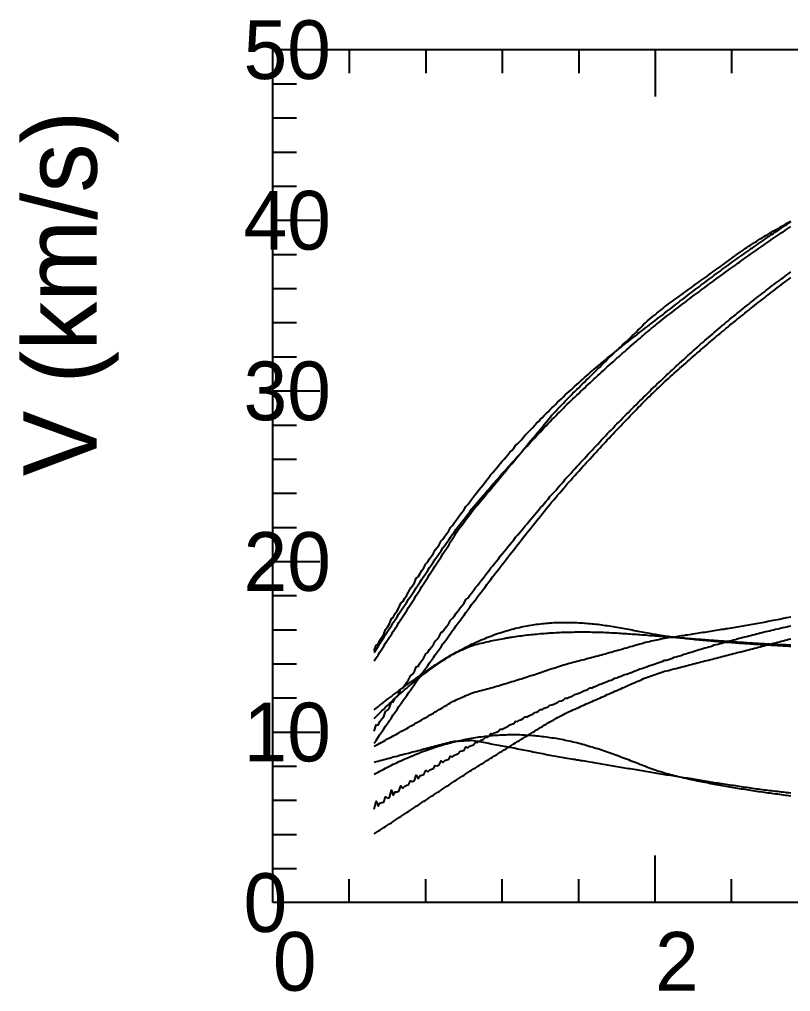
# Model space of a CAD drawing. Extents: x -35 to 179, y -35 to 142.
# Drawn here: x -34.5 to 70.5, y -12.1 to 120.3 of the extents above; entities that cross this region are included whole.
import ezdxf

# ---------------------------------------------------------------- set-up
doc = ezdxf.new("R2010")
doc.units = 0

msp = doc.modelspace()

# ---------------------------------------------------------------- linework, layer by layer
at = {"color": 0}
for p, q in [((10.41, 116.19), (10.41, 112.99)), ((20.83, 116.19), (20.83, 112.99)), ((31.24, 116.19), (31.24, 112.99)), ((41.66, 116.19), (41.66, 112.99)), ((52.07, 116.19), (52.07, 109.79)), ((62.49, 116.19), (62.49, 112.99)), ((0, 111.54), (3.2, 111.54)), ((0, 106.89), (3.2, 106.89)), ((0, 102.24), (3.2, 102.24)), ((0, 97.6), (3.2, 97.6)), ((0, 92.95), (6.4, 92.95)), ((0, 88.3), (3.2, 88.3)), ((0, 83.65), (3.2, 83.65)), ((0, 79.01), (3.2, 79.01)), ((0, 74.36), (3.2, 74.36)), ((0, 69.71), (6.4, 69.71)), ((0, 65.06), (3.2, 65.06)), ((0, 60.42), (3.2, 60.42)), ((0, 55.77), (3.2, 55.77)), ((0, 51.12), (3.2, 51.12)), ((0, 46.47), (6.4, 46.47)), ((0, 41.83), (3.2, 41.83)), ((0, 37.18), (3.2, 37.18)), ((0, 32.53), (3.2, 32.53)), ((0, 27.88), (3.2, 27.88)), ((0, 23.24), (6.4, 23.24)), ((0, 18.59), (3.2, 18.59)), ((0, 13.94), (3.2, 13.94)), ((0, 9.29), (3.2, 9.29)), ((52.07, 0), (52.07, 6.4)), ((0, 4.65), (3.2, 4.65)), ((10.41, 0), (10.41, 3.2)), ((20.83, 0), (20.83, 3.2)), ((31.24, 0), (31.24, 3.2)), ((41.66, 0), (41.66, 3.2)), ((62.49, 0), (62.49, 3.2))]:
    msp.add_line(p, q, dxfattribs=at)
msp.add_lwpolyline([(0, 0), (0, 116.19), (179.2, 116.19), (179.2, 0)], close=True, dxfattribs=at)
at = {"color": 6}
for points in [[(13.8, 32.93), (14.06, 33.33), (14.32, 33.73), (14.58, 34.13), (14.84, 34.52), (15.1, 34.92), (15.36, 35.33), (15.62, 35.73), (15.88, 36.14), (16.14, 36.54), (16.4, 36.95), (16.66, 37.35), (16.92, 37.75), (17.18, 38.16), (17.44, 38.57), (17.7, 38.98), (17.96, 39.39), (18.23, 39.79), (18.49, 40.2), (18.75, 40.61), (19.01, 41.02), (19.27, 41.42), (19.53, 41.83), (19.79, 42.24), (20.05, 42.65), (20.31, 43.05), (20.57, 43.46), (20.83, 43.87), (21.09, 44.28), (21.35, 44.68), (21.61, 45.09), (21.87, 45.5), (22.13, 45.9), (22.39, 46.3), (22.65, 46.7), (22.91, 47.1), (23.17, 47.5), (23.43, 47.9), (23.69, 48.3), (23.95, 48.71), (24.21, 49.13), (24.47, 49.54), (24.73, 49.95), (24.99, 50.37), (25.26, 50.78), (25.52, 51.13), (25.78, 51.47), (26.04, 51.82), (26.3, 52.17), (26.56, 52.52), (26.82, 52.87), (27.08, 53.21), (27.34, 53.54), (27.6, 53.85), (27.86, 54.16), (28.12, 54.47), (28.38, 54.78), (28.64, 55.09), (28.9, 55.4), (29.16, 55.71), (29.42, 56.02), (29.68, 56.34), (29.94, 56.65), (30.2, 56.97), (30.46, 57.28), (30.72, 57.6), (30.98, 57.91), (31.24, 58.22), (31.5, 58.54), (31.76, 58.85), (32.02, 59.17), (32.28, 59.48), (32.55, 59.79), (32.81, 60.11), (33.07, 60.42), (33.33, 60.74), (33.59, 61.05), (33.85, 61.36), (34.11, 61.68), (34.37, 61.99), (34.63, 62.31), (34.89, 62.62), (35.15, 62.94), (35.41, 63.25), (35.67, 63.56), (35.93, 63.88), (36.19, 64.19), (36.45, 64.5), (36.71, 64.82), (36.97, 65.13), (37.23, 65.44), (37.49, 65.76), (37.75, 66.07), (38.01, 66.38), (38.27, 66.69), (38.53, 66.95), (38.79, 67.23), (39.05, 67.5), (39.31, 67.77), (39.57, 68.04), (39.84, 68.31), (40.1, 68.59), (40.36, 68.86), (40.62, 69.13), (40.88, 69.38), (41.14, 69.63), (41.4, 69.89), (41.66, 70.14), (41.92, 70.39), (42.18, 70.65), (42.44, 70.9), (42.7, 71.15), (42.96, 71.41), (43.22, 71.66), (43.48, 71.92), (43.74, 72.18), (44, 72.44), (44.26, 72.7), (44.52, 72.95), (44.78, 73.21), (45.04, 73.47), (45.3, 73.73), (45.56, 73.99), (45.82, 74.25), (46.08, 74.49), (46.34, 74.74), (46.6, 74.98), (46.87, 75.22), (47.13, 75.47), (47.39, 75.71), (47.65, 75.96), (47.91, 76.2), (48.17, 76.44), (48.43, 76.69), (48.69, 76.94), (48.95, 77.19), (49.21, 77.45), (49.47, 77.7), (49.73, 77.96), (49.99, 78.22), (50.25, 78.47), (50.51, 78.73), (50.77, 78.98), (51.03, 79.24), (51.29, 79.47), (51.55, 79.67), (51.81, 79.88), (52.07, 80.09), (52.33, 80.3), (52.59, 80.51), (52.85, 80.72), (53.11, 80.93), (53.37, 81.14), (53.63, 81.35), (53.89, 81.56), (54.16, 81.73), (54.42, 81.92), (54.68, 82.11), (54.94, 82.3), (55.2, 82.48), (55.46, 82.67), (55.72, 82.86), (55.98, 83.05), (56.24, 83.23), (56.5, 83.42), (56.76, 83.61), (57.02, 83.8), (57.28, 83.99), (57.54, 84.18), (57.8, 84.36), (58.06, 84.55), (58.32, 84.74), (58.58, 84.93), (58.84, 85.12), (59.1, 85.31), (59.36, 85.49), (59.62, 85.68), (59.88, 85.87), (60.14, 86.06), (60.4, 86.24), (60.66, 86.43), (60.92, 86.62), (61.18, 86.81), (61.45, 86.99), (61.71, 87.18), (61.97, 87.37), (62.23, 87.56), (62.49, 87.75), (62.75, 87.95), (63.01, 88.14), (63.27, 88.33), (63.53, 88.52), (63.79, 88.71), (64.05, 88.9), (64.31, 89.09), (64.57, 89.26), (64.83, 89.42), (65.09, 89.58), (65.35, 89.75), (65.61, 89.91), (65.87, 90.07), (66.13, 90.24), (66.39, 90.4), (66.65, 90.57), (66.91, 90.73), (67.17, 90.88), (67.43, 91.03), (67.69, 91.18), (67.95, 91.34), (68.21, 91.49), (68.48, 91.64), (68.74, 91.79), (69, 91.94), (69.26, 92.09), (69.52, 92.24), (69.78, 92.39), (70.04, 92.55), (70.3, 92.7), (70.56, 92.85)], [(13.8, 9.38), (14.06, 9.55), (14.32, 9.72), (14.58, 9.89), (14.84, 10.05), (15.1, 10.22), (15.36, 10.39), (15.62, 10.56), (15.88, 10.73), (16.14, 10.89), (16.4, 11.06), (16.66, 11.23), (16.92, 11.41), (17.18, 11.58), (17.44, 11.75), (17.7, 11.92), (17.96, 12.09), (18.23, 12.26), (18.49, 12.43), (18.75, 12.6), (19.01, 12.78), (19.27, 12.95), (19.53, 13.12), (19.79, 13.29), (20.05, 13.46), (20.31, 13.63), (20.57, 13.8), (20.83, 13.97), (21.09, 14.14), (21.35, 14.31), (21.61, 14.48), (21.87, 14.65), (22.13, 14.82), (22.39, 14.99), (22.65, 15.16), (22.91, 15.33), (23.17, 15.51), (23.43, 15.68), (23.69, 15.85), (23.95, 16.02), (24.21, 16.19), (24.47, 16.36), (24.73, 16.53), (24.99, 16.7), (25.26, 16.87), (25.52, 17.04), (25.78, 17.21), (26.04, 17.38), (26.3, 17.55), (26.56, 17.72), (26.82, 17.89), (27.08, 18.06), (27.34, 18.22), (27.6, 18.38), (27.86, 18.54), (28.12, 18.7), (28.38, 18.86), (28.64, 19.02), (28.9, 19.18), (29.16, 19.34), (29.42, 19.51), (29.68, 19.67), (29.94, 19.83), (30.2, 19.99), (30.46, 20.15), (30.72, 20.32), (30.98, 20.48), (31.24, 20.64), (31.5, 20.81), (31.76, 20.97), (32.02, 21.13), (32.28, 21.29), (32.55, 21.45), (32.81, 21.61), (33.07, 21.77), (33.33, 21.93), (33.59, 22.09), (33.85, 22.25), (34.11, 22.41), (34.37, 22.57), (34.63, 22.73), (34.89, 22.89), (35.15, 23.05), (35.41, 23.21), (35.67, 23.37), (35.93, 23.53), (36.19, 23.69), (36.45, 23.85), (36.71, 24.01), (36.97, 24.17), (37.23, 24.33), (37.49, 24.49), (37.75, 24.64), (38.01, 24.78), (38.27, 24.92), (38.53, 25.06), (38.79, 25.2), (39.05, 25.34), (39.31, 25.48), (39.57, 25.62), (39.84, 25.76), (40.1, 25.9), (40.36, 26.02), (40.62, 26.13), (40.88, 26.25), (41.14, 26.37), (41.4, 26.48), (41.66, 26.6), (41.92, 26.72), (42.18, 26.83), (42.44, 26.95), (42.7, 27.06), (42.96, 27.18), (43.22, 27.3), (43.48, 27.41), (43.74, 27.53), (44, 27.64), (44.26, 27.76), (44.52, 27.87), (44.78, 27.99), (45.04, 28.1), (45.3, 28.22), (45.56, 28.33), (45.82, 28.45), (46.08, 28.56), (46.34, 28.68), (46.6, 28.79), (46.87, 28.91), (47.13, 29.02), (47.39, 29.14), (47.65, 29.26), (47.91, 29.37), (48.17, 29.49), (48.43, 29.6), (48.69, 29.71), (48.95, 29.83), (49.21, 29.94), (49.47, 30.06), (49.73, 30.17), (49.99, 30.28), (50.25, 30.4), (50.51, 30.51), (50.77, 30.63), (51.03, 30.71), (51.29, 30.8), (51.55, 30.89), (51.81, 30.98), (52.07, 31.07), (52.33, 31.16), (52.59, 31.25), (52.85, 31.34), (53.11, 31.43), (53.37, 31.52), (53.63, 31.58), (53.89, 31.64), (54.16, 31.71), (54.42, 31.78), (54.68, 31.84), (54.94, 31.91), (55.2, 31.97), (55.46, 32.04), (55.72, 32.1), (55.98, 32.17), (56.24, 32.24), (56.5, 32.31), (56.76, 32.37), (57.02, 32.44), (57.28, 32.51), (57.54, 32.58), (57.8, 32.65), (58.06, 32.71), (58.32, 32.78), (58.58, 32.85), (58.84, 32.92), (59.1, 32.98), (59.36, 33.05), (59.62, 33.12), (59.88, 33.18), (60.14, 33.25), (60.4, 33.32), (60.66, 33.38), (60.92, 33.45), (61.18, 33.52), (61.45, 33.58), (61.71, 33.65), (61.97, 33.72), (62.23, 33.78), (62.49, 33.85), (62.75, 33.92), (63.01, 33.98), (63.27, 34.05), (63.53, 34.12), (63.79, 34.18), (64.05, 34.25), (64.31, 34.32), (64.57, 34.38), (64.83, 34.45), (65.09, 34.52), (65.35, 34.59), (65.61, 34.65), (65.87, 34.72), (66.13, 34.79), (66.39, 34.85), (66.65, 34.92), (66.91, 34.99), (67.17, 35.06), (67.43, 35.13), (67.69, 35.2), (67.95, 35.26), (68.21, 35.33), (68.48, 35.4), (68.74, 35.47), (69, 35.54), (69.26, 35.61), (69.52, 35.68), (69.78, 35.74), (70.04, 35.81), (70.3, 35.88), (70.56, 35.95)]]:
    msp.add_lwpolyline(points, dxfattribs=at)
at = {"color": 3}
for points in [[(13.8, 34.29), (14.06, 35.07), (14.32, 35.23), (14.58, 35.75), (14.84, 36.18), (15.1, 36.57), (15.36, 37.22), (15.62, 37.53), (15.88, 37.96), (16.14, 38.7), (16.4, 38.83), (16.66, 39.37), (16.92, 39.74), (17.18, 40.15), (17.44, 40.78), (17.7, 41.03), (17.96, 41.49), (18.23, 41.9), (18.49, 42.29), (18.75, 42.83), (19.01, 43.16), (19.27, 43.57), (19.53, 44.18), (19.79, 44.38), (20.05, 44.85), (20.31, 45.22), (20.57, 45.6), (20.83, 46.14), (21.09, 46.42), (21.35, 46.83), (21.61, 47.21), (21.87, 47.59), (22.13, 48.06), (22.39, 48.38), (22.65, 48.76), (22.91, 49.28), (23.17, 49.52), (23.43, 49.93), (23.69, 50.28), (23.95, 50.64), (24.21, 51.1), (24.47, 51.39), (24.73, 51.76), (24.99, 52.11), (25.26, 52.46), (25.52, 52.87), (25.78, 53.18), (26.04, 53.53), (26.3, 53.98), (26.56, 54.23), (26.82, 54.6), (27.08, 54.92), (27.34, 55.26), (27.6, 55.66), (27.86, 55.95), (28.12, 56.28), (28.38, 56.61), (28.64, 56.93), (28.9, 57.29), (29.16, 57.59), (29.42, 57.91), (29.68, 58.3), (29.94, 58.55), (30.2, 58.88), (30.46, 59.18), (30.72, 59.49), (30.98, 59.84), (31.24, 60.12), (31.5, 60.41), (31.76, 60.71), (32.02, 61.01), (32.28, 61.34), (32.55, 61.61), (32.81, 61.9), (33.07, 62.25), (33.33, 62.49), (33.59, 62.79), (33.85, 63.06), (34.11, 63.35), (34.37, 63.66), (34.63, 63.93), (34.89, 64.19), (35.15, 64.47), (35.41, 64.74), (35.67, 65.03), (35.93, 65.29), (36.19, 65.55), (36.45, 65.86), (36.71, 66.1), (36.97, 66.36), (37.23, 66.61), (37.49, 66.87), (37.75, 67.15), (38.01, 67.4), (38.27, 67.64), (38.53, 67.9), (38.79, 68.15), (39.05, 68.41), (39.31, 68.64), (39.57, 68.89), (39.84, 69.16), (40.1, 69.39), (40.36, 69.62), (40.62, 69.86), (40.88, 70.1), (41.14, 70.35), (41.4, 70.59), (41.66, 70.81), (41.92, 71.04), (42.18, 71.27), (42.44, 71.51), (42.7, 71.73), (42.96, 71.96), (43.22, 72.2), (43.48, 72.42), (43.74, 72.63), (44, 72.85), (44.26, 73.07), (44.52, 73.3), (44.78, 73.53), (45.04, 73.73), (45.3, 73.94), (45.56, 74.16), (45.82, 74.38), (46.08, 74.58), (46.34, 74.8), (46.6, 75.02), (46.87, 75.23), (47.13, 75.43), (47.39, 75.64), (47.65, 75.85), (47.91, 76.06), (48.17, 76.27), (48.43, 76.46), (48.69, 76.66), (48.95, 76.87), (49.21, 77.07), (49.47, 77.27), (49.73, 77.48), (49.99, 77.69), (50.25, 77.89), (50.51, 78.08), (50.77, 78.28), (51.03, 78.49), (51.29, 78.69), (51.55, 78.9), (51.81, 79.08), (52.07, 79.29), (52.33, 79.49), (52.59, 79.69), (52.85, 79.89), (53.11, 80.09), (53.37, 80.3), (53.63, 80.51), (53.89, 80.7), (54.16, 80.9), (54.42, 81.1), (54.68, 81.31), (54.94, 81.52), (55.2, 81.7), (55.46, 81.91), (55.72, 82.11), (55.98, 82.31), (56.24, 82.51), (56.5, 82.71), (56.76, 82.91), (57.02, 83.11), (57.28, 83.3), (57.54, 83.5), (57.8, 83.7), (58.06, 83.89), (58.32, 84.11), (58.58, 84.29), (58.84, 84.48), (59.1, 84.68), (59.36, 84.87), (59.62, 85.07), (59.88, 85.26), (60.14, 85.46), (60.4, 85.66), (60.66, 85.84), (60.92, 86.03), (61.18, 86.23), (61.45, 86.41), (61.71, 86.62), (61.97, 86.79), (62.23, 86.98), (62.49, 87.18), (62.75, 87.36), (63.01, 87.55), (63.27, 87.73), (63.53, 87.92), (63.79, 88.12), (64.05, 88.29), (64.31, 88.48), (64.57, 88.66), (64.83, 88.84), (65.09, 89.04), (65.35, 89.21), (65.61, 89.39), (65.87, 89.58), (66.13, 89.75), (66.39, 89.93), (66.65, 90.11), (66.91, 90.29), (67.17, 90.48), (67.43, 90.64), (67.69, 90.82), (67.95, 91), (68.21, 91.17), (68.48, 91.37), (68.74, 91.52), (69, 91.7), (69.26, 91.88), (69.52, 92.04), (69.78, 92.22), (70.04, 92.39), (70.3, 92.56), (70.56, 92.74)], [(13.8, 23.37), (14.06, 24.24), (14.32, 24.19), (14.58, 24.68), (14.84, 25.03), (15.1, 25.34), (15.36, 26.02), (15.62, 26.2), (15.88, 26.56), (16.14, 27.37), (16.4, 27.3), (16.66, 27.83), (16.92, 28.12), (17.18, 28.46), (17.44, 29.12), (17.7, 29.25), (17.96, 29.66), (18.23, 30.02), (18.49, 30.35), (18.75, 30.89), (19.01, 31.14), (19.27, 31.5), (19.53, 32.14), (19.79, 32.23), (20.05, 32.68), (20.31, 32.99), (20.57, 33.33), (20.83, 33.88), (21.09, 34.09), (21.35, 34.46), (21.61, 34.81), (21.87, 35.15), (22.13, 35.62), (22.39, 35.89), (22.65, 36.24), (22.91, 36.78), (23.17, 36.95), (23.43, 37.35), (23.69, 37.67), (23.95, 38.01), (24.21, 38.48), (24.47, 38.73), (24.73, 39.08), (24.99, 39.42), (25.26, 39.76), (25.52, 40.17), (25.78, 40.46), (26.04, 40.8), (26.3, 41.27), (26.56, 41.49), (26.82, 41.86), (27.08, 42.17), (27.34, 42.5), (27.6, 42.92), (27.86, 43.2), (28.12, 43.53), (28.38, 43.86), (28.64, 44.19), (28.9, 44.57), (29.16, 44.86), (29.42, 45.19), (29.68, 45.61), (29.94, 45.85), (30.2, 46.19), (30.46, 46.5), (30.72, 46.83), (30.98, 47.21), (31.24, 47.5), (31.5, 47.81), (31.76, 48.13), (32.02, 48.45), (32.28, 48.79), (32.55, 49.09), (32.81, 49.4), (33.07, 49.78), (33.33, 50.05), (33.59, 50.37), (33.85, 50.67), (34.11, 50.98), (34.37, 51.33), (34.63, 51.62), (34.89, 51.92), (35.15, 52.23), (35.41, 52.54), (35.67, 52.86), (35.93, 53.15), (36.19, 53.45), (36.45, 53.81), (36.71, 54.07), (36.97, 54.37), (37.23, 54.67), (37.49, 54.97), (37.75, 55.3), (38.01, 55.59), (38.27, 55.87), (38.53, 56.16), (38.79, 56.46), (39.05, 56.77), (39.31, 57.05), (39.57, 57.34), (39.84, 57.67), (40.1, 57.94), (40.36, 58.22), (40.62, 58.51), (40.88, 58.8), (41.14, 59.11), (41.4, 59.39), (41.66, 59.66), (41.92, 59.94), (42.18, 60.23), (42.44, 60.52), (42.7, 60.79), (42.96, 61.08), (43.22, 61.38), (43.48, 61.65), (43.74, 61.92), (44, 62.19), (44.26, 62.47), (44.52, 62.76), (44.78, 63.04), (45.04, 63.3), (45.3, 63.57), (45.56, 63.85), (45.82, 64.12), (46.08, 64.38), (46.34, 64.65), (46.6, 64.94), (46.87, 65.2), (47.13, 65.46), (47.39, 65.72), (47.65, 65.99), (47.91, 66.26), (48.17, 66.53), (48.43, 66.78), (48.69, 67.04), (48.95, 67.31), (49.21, 67.56), (49.47, 67.82), (49.73, 68.08), (49.99, 68.35), (50.25, 68.6), (50.51, 68.85), (50.77, 69.1), (51.03, 69.36), (51.29, 69.61), (51.55, 69.88), (51.81, 70.11), (52.07, 70.36), (52.33, 70.61), (52.59, 70.86), (52.85, 71.1), (53.11, 71.35), (53.37, 71.6), (53.63, 71.85), (53.89, 72.08), (54.16, 72.33), (54.42, 72.57), (54.68, 72.81), (54.94, 73.07), (55.2, 73.29), (55.46, 73.53), (55.72, 73.77), (55.98, 74), (56.24, 74.24), (56.5, 74.47), (56.76, 74.71), (57.02, 74.95), (57.28, 75.17), (57.54, 75.4), (57.8, 75.64), (58.06, 75.87), (58.32, 76.11), (58.58, 76.32), (58.84, 76.55), (59.1, 76.78), (59.36, 77), (59.62, 77.23), (59.88, 77.45), (60.14, 77.67), (60.4, 77.91), (60.66, 78.12), (60.92, 78.34), (61.18, 78.56), (61.45, 78.77), (61.71, 79.01), (61.97, 79.21), (62.23, 79.43), (62.49, 79.65), (62.75, 79.85), (63.01, 80.07), (63.27, 80.28), (63.53, 80.49), (63.79, 80.72), (64.05, 80.91), (64.31, 81.12), (64.57, 81.34), (64.83, 81.54), (65.09, 81.76), (65.35, 81.95), (65.61, 82.16), (65.87, 82.37), (66.13, 82.56), (66.39, 82.77), (66.65, 82.97), (66.91, 83.17), (67.17, 83.38), (67.43, 83.57), (67.69, 83.77), (67.95, 83.97), (68.21, 84.16), (68.48, 84.38), (68.74, 84.55), (69, 84.75), (69.26, 84.95), (69.52, 85.13), (69.78, 85.33), (70.04, 85.52), (70.3, 85.7), (70.56, 85.91)], [(13.8, 25.08), (14.06, 25.35), (14.32, 25.61), (14.58, 25.86), (14.84, 26.12), (15.1, 26.37), (15.36, 26.62), (15.62, 26.87), (15.88, 27.12), (16.14, 27.36), (16.4, 27.61), (16.66, 27.84), (16.92, 28.08), (17.18, 28.32), (17.44, 28.55), (17.7, 28.78), (17.96, 29.01), (18.23, 29.23), (18.49, 29.45), (18.75, 29.67), (19.01, 29.89), (19.27, 30.1), (19.53, 30.31), (19.79, 30.52), (20.05, 30.72), (20.31, 30.93), (20.57, 31.12), (20.83, 31.32), (21.09, 31.52), (21.35, 31.71), (21.61, 31.89), (21.87, 32.08), (22.13, 32.26), (22.39, 32.44), (22.65, 32.62), (22.91, 32.79), (23.17, 32.96), (23.43, 33.13), (23.69, 33.3), (23.95, 33.46), (24.21, 33.62), (24.47, 33.78), (24.73, 33.93), (24.99, 34.08), (25.26, 34.23), (25.52, 34.37), (25.78, 34.52), (26.04, 34.66), (26.3, 34.79), (26.56, 34.93), (26.82, 35.06), (27.08, 35.19), (27.34, 35.31), (27.6, 35.43), (27.86, 35.55), (28.12, 35.67), (28.38, 35.78), (28.64, 35.9), (28.9, 36), (29.16, 36.11), (29.42, 36.21), (29.68, 36.31), (29.94, 36.41), (30.2, 36.51), (30.46, 36.6), (30.72, 36.69), (30.98, 36.77), (31.24, 36.86), (31.5, 36.94), (31.76, 37.02), (32.02, 37.09), (32.28, 37.17), (32.55, 37.24), (32.81, 37.3), (33.07, 37.37), (33.33, 37.43), (33.59, 37.49), (33.85, 37.55), (34.11, 37.6), (34.37, 37.65), (34.63, 37.7), (34.89, 37.75), (35.15, 37.79), (35.41, 37.84), (35.67, 37.88), (35.93, 37.91), (36.19, 37.95), (36.45, 37.98), (36.71, 38.01), (36.97, 38.04), (37.23, 38.06), (37.49, 38.08), (37.75, 38.1), (38.01, 38.12), (38.27, 38.14), (38.53, 38.15), (38.79, 38.16), (39.05, 38.17), (39.31, 38.17), (39.57, 38.18), (39.84, 38.18), (40.1, 38.18), (40.36, 38.18), (40.62, 38.17), (40.88, 38.17), (41.14, 38.16), (41.4, 38.15), (41.66, 38.13), (41.92, 38.12), (42.18, 38.1), (42.44, 38.09), (42.7, 38.07), (42.96, 38.04), (43.22, 38.02), (43.48, 37.99), (43.74, 37.97), (44, 37.94), (44.26, 37.91), (44.52, 37.88), (44.78, 37.84), (45.04, 37.81), (45.3, 37.77), (45.56, 37.73), (45.82, 37.69), (46.08, 37.65), (46.34, 37.61), (46.6, 37.57), (46.87, 37.52), (47.13, 37.48), (47.39, 37.43), (47.65, 37.39), (47.91, 37.34), (48.17, 37.29), (48.43, 37.24), (48.69, 37.19), (48.95, 37.14), (49.21, 37.09), (49.47, 37.04), (49.73, 36.99), (49.99, 36.94), (50.25, 36.89), (50.51, 36.84), (50.77, 36.79), (51.03, 36.74), (51.29, 36.69), (51.55, 36.64), (51.81, 36.59), (52.07, 36.55), (52.33, 36.51), (52.59, 36.47), (52.85, 36.43), (53.11, 36.39), (53.37, 36.35), (53.63, 36.31), (53.89, 36.28), (54.16, 36.25), (54.42, 36.21), (54.68, 36.18), (54.94, 36.15), (55.2, 36.12), (55.46, 36.09), (55.72, 36.06), (55.98, 36.03), (56.24, 36), (56.5, 35.97), (56.76, 35.94), (57.02, 35.92), (57.28, 35.89), (57.54, 35.86), (57.8, 35.84), (58.06, 35.81), (58.32, 35.79), (58.58, 35.76), (58.84, 35.74), (59.1, 35.72), (59.36, 35.69), (59.62, 35.67), (59.88, 35.65), (60.14, 35.63), (60.4, 35.6), (60.66, 35.58), (60.92, 35.56), (61.18, 35.54), (61.45, 35.52), (61.71, 35.5), (61.97, 35.48), (62.23, 35.46), (62.49, 35.44), (62.75, 35.42), (63.01, 35.4), (63.27, 35.38), (63.53, 35.36), (63.79, 35.35), (64.05, 35.33), (64.31, 35.31), (64.57, 35.29), (64.83, 35.28), (65.09, 35.26), (65.35, 35.24), (65.61, 35.22), (65.87, 35.21), (66.13, 35.19), (66.39, 35.17), (66.65, 35.16), (66.91, 35.14), (67.17, 35.13), (67.43, 35.11), (67.69, 35.1), (67.95, 35.08), (68.21, 35.06), (68.48, 35.05), (68.74, 35.04), (69, 35.02), (69.26, 35.01), (69.52, 34.99), (69.78, 34.98), (70.04, 34.96), (70.3, 34.95), (70.56, 34.94)]]:
    msp.add_lwpolyline(points, dxfattribs=at)
at = {"color": 4}
for points in [[(13.8, 34.09), (14.06, 34.48), (14.32, 34.91), (14.58, 35.3), (14.84, 35.71), (15.1, 36.12), (15.36, 36.51), (15.62, 36.92), (15.88, 37.33), (16.14, 37.72), (16.4, 38.14), (16.66, 38.53), (16.92, 38.94), (17.18, 39.34), (17.44, 39.73), (17.7, 40.15), (17.96, 40.53), (18.23, 40.93), (18.49, 41.34), (18.75, 41.72), (19.01, 42.12), (19.27, 42.51), (19.53, 42.89), (19.79, 43.31), (20.05, 43.69), (20.31, 44.08), (20.57, 44.47), (20.83, 44.85), (21.09, 45.26), (21.35, 45.63), (21.61, 46.01), (21.87, 46.41), (22.13, 46.77), (22.39, 47.16), (22.65, 47.54), (22.91, 47.91), (23.17, 48.31), (23.43, 48.67), (23.69, 49.05), (23.95, 49.43), (24.21, 49.79), (24.47, 50.18), (24.73, 50.52), (24.99, 50.87), (25.26, 51.22), (25.52, 51.55), (25.78, 51.9), (26.04, 52.24), (26.3, 52.57), (26.56, 52.93), (26.82, 53.25), (27.08, 53.59), (27.34, 53.92), (27.6, 54.21), (27.86, 54.54), (28.12, 54.83), (28.38, 55.13), (28.64, 55.44), (28.9, 55.73), (29.16, 56.04), (29.42, 56.34), (29.68, 56.63), (29.94, 56.95), (30.2, 57.24), (30.46, 57.54), (30.72, 57.84), (30.98, 58.13), (31.24, 58.45), (31.5, 58.73), (31.76, 59.02), (32.02, 59.33), (32.28, 59.6), (32.55, 59.9), (32.81, 60.19), (33.07, 60.47), (33.33, 60.78), (33.59, 61.05), (33.85, 61.34), (34.11, 61.63), (34.37, 61.89), (34.63, 62.2), (34.89, 62.47), (35.15, 62.75), (35.41, 63.04), (35.67, 63.3), (35.93, 63.59), (36.19, 63.87), (36.45, 64.13), (36.71, 64.44), (36.97, 64.7), (37.23, 64.97), (37.49, 65.25), (37.75, 65.51), (38.01, 65.8), (38.27, 66.05), (38.53, 66.31), (38.79, 66.58), (39.05, 66.83), (39.31, 67.1), (39.57, 67.37), (39.84, 67.61), (40.1, 67.9), (40.36, 68.13), (40.62, 68.39), (40.88, 68.64), (41.14, 68.87), (41.4, 69.14), (41.66, 69.37), (41.92, 69.62), (42.18, 69.87), (42.44, 70.1), (42.7, 70.35), (42.96, 70.6), (43.22, 70.82), (43.48, 71.09), (43.74, 71.31), (44, 71.55), (44.26, 71.8), (44.52, 72.02), (44.78, 72.28), (45.04, 72.5), (45.3, 72.74), (45.56, 72.98), (45.82, 73.2), (46.08, 73.44), (46.34, 73.68), (46.6, 73.89), (46.87, 74.15), (47.13, 74.37), (47.39, 74.6), (47.65, 74.84), (47.91, 75.05), (48.17, 75.3), (48.43, 75.52), (48.69, 75.74), (48.95, 75.98), (49.21, 76.19), (49.47, 76.42), (49.73, 76.65), (49.99, 76.86), (50.25, 77.11), (50.51, 77.32), (50.77, 77.55), (51.03, 77.76), (51.29, 77.96), (51.55, 78.2), (51.81, 78.4), (52.07, 78.61), (52.33, 78.83), (52.59, 79.03), (52.85, 79.24), (53.11, 79.46), (53.37, 79.65), (53.63, 79.87), (53.89, 80.06), (54.16, 80.27), (54.42, 80.47), (54.68, 80.66), (54.94, 80.88), (55.2, 81.06), (55.46, 81.26), (55.72, 81.47), (55.98, 81.65), (56.24, 81.86), (56.5, 82.05), (56.76, 82.24), (57.02, 82.46), (57.28, 82.64), (57.54, 82.84), (57.8, 83.04), (58.06, 83.22), (58.32, 83.44), (58.58, 83.61), (58.84, 83.81), (59.1, 84.01), (59.36, 84.19), (59.62, 84.39), (59.88, 84.58), (60.14, 84.76), (60.4, 84.97), (60.66, 85.15), (60.92, 85.34), (61.18, 85.53), (61.45, 85.71), (61.71, 85.92), (61.97, 86.1), (62.23, 86.29), (62.49, 86.48), (62.75, 86.65), (63.01, 86.85), (63.27, 87.04), (63.53, 87.21), (63.79, 87.42), (64.05, 87.59), (64.31, 87.78), (64.57, 87.96), (64.83, 88.14), (65.09, 88.34), (65.35, 88.51), (65.61, 88.69), (65.87, 88.88), (66.13, 89.05), (66.39, 89.24), (66.65, 89.42), (66.91, 89.59), (67.17, 89.79), (67.43, 89.96), (67.69, 90.15), (67.95, 90.33), (68.21, 90.5), (68.48, 90.7), (68.74, 90.86), (69, 91.04), (69.26, 91.22), (69.52, 91.39), (69.78, 91.57), (70.04, 91.75), (70.3, 91.91), (70.56, 92.1)], [(13.8, 21.73), (14.06, 22.1), (14.32, 22.52), (14.58, 22.88), (14.84, 23.27), (15.1, 23.66), (15.36, 24.02), (15.62, 24.41), (15.88, 24.8), (16.14, 25.16), (16.4, 25.57), (16.66, 25.93), (16.92, 26.32), (17.18, 26.7), (17.44, 27.06), (17.7, 27.48), (17.96, 27.83), (18.23, 28.21), (18.49, 28.6), (18.75, 28.95), (19.01, 29.33), (19.27, 29.71), (19.53, 30.06), (19.79, 30.47), (20.05, 30.82), (20.31, 31.19), (20.57, 31.57), (20.83, 31.92), (21.09, 32.32), (21.35, 32.67), (21.61, 33.04), (21.87, 33.41), (22.13, 33.76), (22.39, 34.13), (22.65, 34.5), (22.91, 34.85), (23.17, 35.24), (23.43, 35.58), (23.69, 35.95), (23.95, 36.32), (24.21, 36.66), (24.47, 37.05), (24.73, 37.39), (24.99, 37.75), (25.26, 38.12), (25.52, 38.45), (25.78, 38.82), (26.04, 39.18), (26.3, 39.51), (26.56, 39.9), (26.82, 40.23), (27.08, 40.59), (27.34, 40.94), (27.6, 41.26), (27.86, 41.64), (28.12, 41.97), (28.38, 42.31), (28.64, 42.67), (28.9, 42.99), (29.16, 43.34), (29.42, 43.69), (29.68, 44.01), (29.94, 44.38), (30.2, 44.7), (30.46, 45.05), (30.72, 45.39), (30.98, 45.71), (31.24, 46.08), (31.5, 46.4), (31.76, 46.74), (32.02, 47.08), (32.28, 47.4), (32.55, 47.74), (32.81, 48.08), (33.07, 48.39), (33.33, 48.75), (33.59, 49.06), (33.85, 49.4), (34.11, 49.73), (34.37, 50.04), (34.63, 50.4), (34.89, 50.7), (35.15, 51.03), (35.41, 51.37), (35.67, 51.67), (35.93, 52.01), (36.19, 52.33), (36.45, 52.64), (36.71, 52.99), (36.97, 53.29), (37.23, 53.62), (37.49, 53.95), (37.75, 54.24), (38.01, 54.58), (38.27, 54.87), (38.53, 55.18), (38.79, 55.5), (39.05, 55.78), (39.31, 56.1), (39.57, 56.41), (39.84, 56.69), (40.1, 57.03), (40.36, 57.3), (40.62, 57.6), (40.88, 57.9), (41.14, 58.17), (41.4, 58.49), (41.66, 58.76), (41.92, 59.05), (42.18, 59.35), (42.44, 59.62), (42.7, 59.91), (42.96, 60.2), (43.22, 60.47), (43.48, 60.78), (43.74, 61.05), (44, 61.33), (44.26, 61.62), (44.52, 61.89), (44.78, 62.2), (45.04, 62.46), (45.3, 62.74), (45.56, 63.03), (45.82, 63.29), (46.08, 63.57), (46.34, 63.85), (46.6, 64.11), (46.87, 64.41), (47.13, 64.67), (47.39, 64.95), (47.65, 65.23), (47.91, 65.48), (48.17, 65.78), (48.43, 66.04), (48.69, 66.31), (48.95, 66.59), (49.21, 66.84), (49.47, 67.11), (49.73, 67.38), (49.99, 67.63), (50.25, 67.93), (50.51, 68.17), (50.77, 68.44), (51.03, 68.7), (51.29, 68.94), (51.55, 69.21), (51.81, 69.45), (52.07, 69.7), (52.33, 69.96), (52.59, 70.19), (52.85, 70.45), (53.11, 70.7), (53.37, 70.93), (53.63, 71.19), (53.89, 71.41), (54.16, 71.65), (54.42, 71.88), (54.68, 72.1), (54.94, 72.36), (55.2, 72.57), (55.46, 72.81), (55.72, 73.05), (55.98, 73.26), (56.24, 73.5), (56.5, 73.73), (56.76, 73.94), (57.02, 74.2), (57.28, 74.41), (57.54, 74.64), (57.8, 74.87), (58.06, 75.08), (58.32, 75.33), (58.58, 75.54), (58.84, 75.76), (59.1, 75.99), (59.36, 76.2), (59.62, 76.43), (59.88, 76.65), (60.14, 76.86), (60.4, 77.1), (60.66, 77.3), (60.92, 77.53), (61.18, 77.75), (61.45, 77.95), (61.71, 78.19), (61.97, 78.39), (62.23, 78.61), (62.49, 78.83), (62.75, 79.03), (63.01, 79.25), (63.27, 79.46), (63.53, 79.66), (63.79, 79.89), (64.05, 80.09), (64.31, 80.3), (64.57, 80.51), (64.83, 80.71), (65.09, 80.94), (65.35, 81.13), (65.61, 81.34), (65.87, 81.55), (66.13, 81.74), (66.39, 81.95), (66.65, 82.16), (66.91, 82.35), (67.17, 82.57), (67.43, 82.76), (67.69, 82.97), (67.95, 83.17), (68.21, 83.36), (68.48, 83.58), (68.74, 83.77), (69, 83.97), (69.26, 84.17), (69.52, 84.36), (69.78, 84.56), (70.04, 84.76), (70.3, 84.94), (70.56, 85.15)], [(13.8, 26.26), (14.06, 26.47), (14.32, 26.68), (14.58, 26.88), (14.84, 27.09), (15.1, 27.29), (15.36, 27.49), (15.62, 27.7), (15.88, 27.9), (16.14, 28.1), (16.4, 28.3), (16.66, 28.5), (16.92, 28.69), (17.18, 28.89), (17.44, 29.08), (17.7, 29.28), (17.96, 29.47), (18.23, 29.66), (18.49, 29.85), (18.75, 30.04), (19.01, 30.22), (19.27, 30.41), (19.53, 30.6), (19.79, 30.78), (20.05, 30.96), (20.31, 31.14), (20.57, 31.32), (20.83, 31.5), (21.09, 31.68), (21.35, 31.86), (21.61, 32.03), (21.87, 32.2), (22.13, 32.37), (22.39, 32.54), (22.65, 32.71), (22.91, 32.88), (23.17, 33.04), (23.43, 33.2), (23.69, 33.37), (23.95, 33.53), (24.21, 33.69), (24.47, 33.84), (24.73, 33.98), (24.99, 34.1), (25.26, 34.21), (25.52, 34.33), (25.78, 34.45), (26.04, 34.56), (26.3, 34.67), (26.56, 34.78), (26.82, 34.89), (27.08, 35), (27.34, 35.09), (27.6, 35.15), (27.86, 35.22), (28.12, 35.28), (28.38, 35.34), (28.64, 35.4), (28.9, 35.46), (29.16, 35.52), (29.42, 35.58), (29.68, 35.64), (29.94, 35.69), (30.2, 35.75), (30.46, 35.8), (30.72, 35.85), (30.98, 35.9), (31.24, 35.95), (31.5, 36), (31.76, 36.05), (32.02, 36.09), (32.28, 36.14), (32.55, 36.18), (32.81, 36.22), (33.07, 36.26), (33.33, 36.3), (33.59, 36.33), (33.85, 36.36), (34.11, 36.4), (34.37, 36.43), (34.63, 36.46), (34.89, 36.49), (35.15, 36.51), (35.41, 36.54), (35.67, 36.57), (35.93, 36.59), (36.19, 36.61), (36.45, 36.64), (36.71, 36.66), (36.97, 36.68), (37.23, 36.7), (37.49, 36.71), (37.75, 36.73), (38.01, 36.75), (38.27, 36.76), (38.53, 36.78), (38.79, 36.79), (39.05, 36.81), (39.31, 36.82), (39.57, 36.83), (39.84, 36.84), (40.1, 36.85), (40.36, 36.85), (40.62, 36.86), (40.88, 36.86), (41.14, 36.87), (41.4, 36.87), (41.66, 36.88), (41.92, 36.88), (42.18, 36.88), (42.44, 36.88), (42.7, 36.87), (42.96, 36.87), (43.22, 36.87), (43.48, 36.86), (43.74, 36.86), (44, 36.85), (44.26, 36.84), (44.52, 36.84), (44.78, 36.83), (45.04, 36.82), (45.3, 36.81), (45.56, 36.79), (45.82, 36.78), (46.08, 36.77), (46.34, 36.76), (46.6, 36.74), (46.87, 36.73), (47.13, 36.71), (47.39, 36.7), (47.65, 36.68), (47.91, 36.67), (48.17, 36.65), (48.43, 36.63), (48.69, 36.61), (48.95, 36.59), (49.21, 36.58), (49.47, 36.56), (49.73, 36.54), (49.99, 36.52), (50.25, 36.5), (50.51, 36.48), (50.77, 36.46), (51.03, 36.43), (51.29, 36.41), (51.55, 36.39), (51.81, 36.37), (52.07, 36.35), (52.33, 36.33), (52.59, 36.31), (52.85, 36.29), (53.11, 36.27), (53.37, 36.25), (53.63, 36.23), (53.89, 36.21), (54.16, 36.19), (54.42, 36.17), (54.68, 36.15), (54.94, 36.13), (55.2, 36.11), (55.46, 36.09), (55.72, 36.07), (55.98, 36.05), (56.24, 36.03), (56.5, 36.01), (56.76, 35.99), (57.02, 35.97), (57.28, 35.95), (57.54, 35.93), (57.8, 35.91), (58.06, 35.89), (58.32, 35.87), (58.58, 35.85), (58.84, 35.83), (59.1, 35.81), (59.36, 35.79), (59.62, 35.77), (59.88, 35.75), (60.14, 35.73), (60.4, 35.71), (60.66, 35.69), (60.92, 35.68), (61.18, 35.66), (61.45, 35.64), (61.71, 35.62), (61.97, 35.6), (62.23, 35.58), (62.49, 35.57), (62.75, 35.55), (63.01, 35.53), (63.27, 35.51), (63.53, 35.5), (63.79, 35.48), (64.05, 35.46), (64.31, 35.45), (64.57, 35.43), (64.83, 35.41), (65.09, 35.4), (65.35, 35.38), (65.61, 35.36), (65.87, 35.35), (66.13, 35.33), (66.39, 35.32), (66.65, 35.3), (66.91, 35.28), (67.17, 35.27), (67.43, 35.26), (67.69, 35.25), (67.95, 35.23), (68.21, 35.22), (68.48, 35.21), (68.74, 35.19), (69, 35.18), (69.26, 35.17), (69.52, 35.16), (69.78, 35.14), (70.04, 35.13), (70.3, 35.11), (70.56, 35.1)]]:
    msp.add_lwpolyline(points, dxfattribs=at)
at = {"color": 1}
msp.add_lwpolyline([(13.8, 21.32), (14.06, 21.46), (14.32, 21.6), (14.58, 21.73), (14.84, 21.87), (15.1, 22.01), (15.36, 22.15), (15.62, 22.29), (15.88, 22.43), (16.14, 22.57), (16.4, 22.71), (16.66, 22.86), (16.92, 23), (17.18, 23.15), (17.44, 23.29), (17.7, 23.44), (17.96, 23.58), (18.23, 23.73), (18.49, 23.87), (18.75, 24.02), (19.01, 24.17), (19.27, 24.32), (19.53, 24.47), (19.79, 24.62), (20.05, 24.77), (20.31, 24.92), (20.57, 25.07), (20.83, 25.22), (21.09, 25.37), (21.35, 25.52), (21.61, 25.68), (21.87, 25.83), (22.13, 25.98), (22.39, 26.14), (22.65, 26.29), (22.91, 26.45), (23.17, 26.6), (23.43, 26.76), (23.69, 26.91), (23.95, 27.07), (24.21, 27.22), (24.47, 27.38), (24.73, 27.51), (24.99, 27.62), (25.26, 27.74), (25.52, 27.85), (25.78, 27.97), (26.04, 28.08), (26.3, 28.2), (26.56, 28.32), (26.82, 28.43), (27.08, 28.55), (27.34, 28.64), (27.6, 28.7), (27.86, 28.77), (28.12, 28.83), (28.38, 28.9), (28.64, 28.97), (28.9, 29.04), (29.16, 29.11), (29.42, 29.18), (29.68, 29.25), (29.94, 29.32), (30.2, 29.4), (30.46, 29.47), (30.72, 29.55), (30.98, 29.63), (31.24, 29.71), (31.5, 29.79), (31.76, 29.87), (32.02, 29.95), (32.28, 30.03), (32.55, 30.11), (32.81, 30.19), (33.07, 30.27), (33.33, 30.35), (33.59, 30.42), (33.85, 30.5), (34.11, 30.59), (34.37, 30.67), (34.63, 30.75), (34.89, 30.83), (35.15, 30.92), (35.41, 31), (35.67, 31.09), (35.93, 31.18), (36.19, 31.27), (36.45, 31.36), (36.71, 31.44), (36.97, 31.54), (37.23, 31.63), (37.49, 31.72), (37.75, 31.8), (38.01, 31.88), (38.27, 31.96), (38.53, 32.04), (38.79, 32.12), (39.05, 32.2), (39.31, 32.28), (39.57, 32.37), (39.84, 32.45), (40.1, 32.53), (40.36, 32.6), (40.62, 32.67), (40.88, 32.74), (41.14, 32.8), (41.4, 32.87), (41.66, 32.94), (41.92, 33.01), (42.18, 33.08), (42.44, 33.14), (42.7, 33.21), (42.96, 33.28), (43.22, 33.35), (43.48, 33.42), (43.74, 33.49), (44, 33.56), (44.26, 33.63), (44.52, 33.7), (44.78, 33.77), (45.04, 33.84), (45.3, 33.91), (45.56, 33.98), (45.82, 34.06), (46.08, 34.13), (46.34, 34.2), (46.6, 34.28), (46.87, 34.35), (47.13, 34.42), (47.39, 34.5), (47.65, 34.57), (47.91, 34.65), (48.17, 34.72), (48.43, 34.8), (48.69, 34.87), (48.95, 34.94), (49.21, 35.02), (49.47, 35.1), (49.73, 35.17), (49.99, 35.25), (50.25, 35.32), (50.51, 35.4), (50.77, 35.48), (51.03, 35.53), (51.29, 35.58), (51.55, 35.64), (51.81, 35.69), (52.07, 35.75), (52.33, 35.81), (52.59, 35.86), (52.85, 35.92), (53.11, 35.98), (53.37, 36.04), (53.63, 36.07), (53.89, 36.11), (54.16, 36.15), (54.42, 36.18), (54.68, 36.22), (54.94, 36.26), (55.2, 36.3), (55.46, 36.34), (55.72, 36.38), (55.98, 36.41), (56.24, 36.46), (56.5, 36.5), (56.76, 36.54), (57.02, 36.58), (57.28, 36.62), (57.54, 36.66), (57.8, 36.7), (58.06, 36.74), (58.32, 36.78), (58.58, 36.82), (58.84, 36.86), (59.1, 36.9), (59.36, 36.94), (59.62, 36.98), (59.88, 37.02), (60.14, 37.07), (60.4, 37.11), (60.66, 37.15), (60.92, 37.19), (61.18, 37.23), (61.45, 37.27), (61.71, 37.32), (61.97, 37.36), (62.23, 37.4), (62.49, 37.45), (62.75, 37.49), (63.01, 37.54), (63.27, 37.58), (63.53, 37.62), (63.79, 37.67), (64.05, 37.71), (64.31, 37.76), (64.57, 37.8), (64.83, 37.85), (65.09, 37.89), (65.35, 37.94), (65.61, 37.99), (65.87, 38.03), (66.13, 38.08), (66.39, 38.12), (66.65, 38.17), (66.91, 38.22), (67.17, 38.27), (67.43, 38.32), (67.69, 38.37), (67.95, 38.42), (68.21, 38.48), (68.48, 38.53), (68.74, 38.58), (69, 38.63), (69.26, 38.68), (69.52, 38.73), (69.78, 38.78), (70.04, 38.83), (70.3, 38.88), (70.56, 38.93)], dxfattribs=at)
at = {"color": 2}
for points in [[(13.8, 21.32), (14.06, 21.46), (14.32, 21.6), (14.58, 21.73), (14.84, 21.87), (15.1, 22.01), (15.36, 22.15), (15.62, 22.29), (15.88, 22.43), (16.14, 22.57), (16.4, 22.71), (16.66, 22.86), (16.92, 23), (17.18, 23.15), (17.44, 23.29), (17.7, 23.44), (17.96, 23.58), (18.23, 23.73), (18.49, 23.87), (18.75, 24.02), (19.01, 24.17), (19.27, 24.32), (19.53, 24.47), (19.79, 24.62), (20.05, 24.77), (20.31, 24.92), (20.57, 25.07), (20.83, 25.22), (21.09, 25.37), (21.35, 25.52), (21.61, 25.68), (21.87, 25.83), (22.13, 25.98), (22.39, 26.14), (22.65, 26.29), (22.91, 26.45), (23.17, 26.6), (23.43, 26.76), (23.69, 26.91), (23.95, 27.07), (24.21, 27.22), (24.47, 27.38), (24.73, 27.51), (24.99, 27.62), (25.26, 27.74), (25.52, 27.85), (25.78, 27.97), (26.04, 28.08), (26.3, 28.2), (26.56, 28.32), (26.82, 28.43), (27.08, 28.55), (27.34, 28.64), (27.6, 28.7), (27.86, 28.77), (28.12, 28.83), (28.38, 28.9), (28.64, 28.97), (28.9, 29.04), (29.16, 29.11), (29.42, 29.18), (29.68, 29.25), (29.94, 29.32), (30.2, 29.4), (30.46, 29.47), (30.72, 29.55), (30.98, 29.63), (31.24, 29.71), (31.5, 29.79), (31.76, 29.87), (32.02, 29.95), (32.28, 30.03), (32.55, 30.11), (32.81, 30.19), (33.07, 30.27), (33.33, 30.35), (33.59, 30.42), (33.85, 30.5), (34.11, 30.59), (34.37, 30.67), (34.63, 30.75), (34.89, 30.83), (35.15, 30.92), (35.41, 31), (35.67, 31.09), (35.93, 31.18), (36.19, 31.27), (36.45, 31.36), (36.71, 31.44), (36.97, 31.54), (37.23, 31.63), (37.49, 31.72), (37.75, 31.8), (38.01, 31.88), (38.27, 31.96), (38.53, 32.04), (38.79, 32.12), (39.05, 32.2), (39.31, 32.28), (39.57, 32.37), (39.84, 32.45), (40.1, 32.53), (40.36, 32.6), (40.62, 32.67), (40.88, 32.74), (41.14, 32.8), (41.4, 32.87), (41.66, 32.94), (41.92, 33.01), (42.18, 33.08), (42.44, 33.14), (42.7, 33.21), (42.96, 33.28), (43.22, 33.35), (43.48, 33.42), (43.74, 33.49), (44, 33.56), (44.26, 33.63), (44.52, 33.7), (44.78, 33.77), (45.04, 33.84), (45.3, 33.91), (45.56, 33.98), (45.82, 34.06), (46.08, 34.13), (46.34, 34.2), (46.6, 34.28), (46.87, 34.35), (47.13, 34.42), (47.39, 34.5), (47.65, 34.57), (47.91, 34.65), (48.17, 34.72), (48.43, 34.8), (48.69, 34.87), (48.95, 34.94), (49.21, 35.02), (49.47, 35.1), (49.73, 35.17), (49.99, 35.25), (50.25, 35.32), (50.51, 35.4), (50.77, 35.48), (51.03, 35.53), (51.29, 35.58), (51.55, 35.64), (51.81, 35.69), (52.07, 35.75), (52.33, 35.81), (52.59, 35.86), (52.85, 35.92), (53.11, 35.98), (53.37, 36.04), (53.63, 36.07), (53.89, 36.11), (54.16, 36.15), (54.42, 36.18), (54.68, 36.22), (54.94, 36.26), (55.2, 36.3), (55.46, 36.34), (55.72, 36.38), (55.98, 36.41), (56.24, 36.46), (56.5, 36.5), (56.76, 36.54), (57.02, 36.58), (57.28, 36.62), (57.54, 36.66), (57.8, 36.7), (58.06, 36.74), (58.32, 36.78), (58.58, 36.82), (58.84, 36.86), (59.1, 36.9), (59.36, 36.94), (59.62, 36.98), (59.88, 37.02), (60.14, 37.07), (60.4, 37.11), (60.66, 37.15), (60.92, 37.19), (61.18, 37.23), (61.45, 37.27), (61.71, 37.32), (61.97, 37.36), (62.23, 37.4), (62.49, 37.45), (62.75, 37.49), (63.01, 37.54), (63.27, 37.58), (63.53, 37.62), (63.79, 37.67), (64.05, 37.71), (64.31, 37.76), (64.57, 37.8), (64.83, 37.85), (65.09, 37.89), (65.35, 37.94), (65.61, 37.99), (65.87, 38.03), (66.13, 38.08), (66.39, 38.12), (66.65, 38.17), (66.91, 38.22), (67.17, 38.27), (67.43, 38.32), (67.69, 38.37), (67.95, 38.42), (68.21, 38.48), (68.48, 38.53), (68.74, 38.58), (69, 38.63), (69.26, 38.68), (69.52, 38.73), (69.78, 38.78), (70.04, 38.83), (70.3, 38.88), (70.56, 38.93)], [(13.8, 12.73), (14.06, 13.8), (14.32, 13.14), (14.58, 13.53), (14.84, 13.65), (15.1, 13.67), (15.36, 14.41), (15.62, 14.21), (15.88, 14.34), (16.14, 15.32), (16.4, 14.62), (16.66, 15.11), (16.92, 15.11), (17.18, 15.19), (17.44, 15.92), (17.7, 15.57), (17.96, 15.86), (18.23, 15.99), (18.49, 16.06), (18.75, 16.59), (19.01, 16.51), (19.27, 16.65), (19.53, 17.36), (19.79, 16.93), (20.05, 17.3), (20.31, 17.35), (20.57, 17.45), (20.83, 18), (21.09, 17.81), (21.35, 18.03), (21.61, 18.17), (21.87, 18.26), (22.13, 18.67), (22.39, 18.65), (22.65, 18.79), (22.91, 19.33), (23.17, 19.07), (23.43, 19.36), (23.69, 19.44), (23.95, 19.55), (24.21, 19.97), (24.47, 19.88), (24.73, 20.07), (24.99, 20.2), (25.26, 20.31), (25.52, 20.64), (25.78, 20.66), (26.04, 20.79), (26.3, 21.22), (26.56, 21.07), (26.82, 21.31), (27.08, 21.39), (27.34, 21.51), (27.6, 21.85), (27.86, 21.82), (28.12, 21.99), (28.38, 22.11), (28.64, 22.22), (28.9, 22.49), (29.16, 22.54), (29.42, 22.66), (29.68, 23.02), (29.94, 22.93), (30.2, 23.14), (30.46, 23.23), (30.72, 23.34), (30.98, 23.63), (31.24, 23.63), (31.5, 23.78), (31.76, 23.9), (32.02, 24.01), (32.28, 24.24), (32.55, 24.3), (32.81, 24.42), (33.07, 24.72), (33.33, 24.68), (33.59, 24.85), (33.85, 24.95), (34.11, 25.06), (34.37, 25.3), (34.63, 25.33), (34.89, 25.46), (35.15, 25.58), (35.41, 25.69), (35.67, 25.89), (35.93, 25.95), (36.19, 26.07), (36.45, 26.33), (36.71, 26.31), (36.97, 26.47), (37.23, 26.56), (37.49, 26.67), (37.75, 26.88), (38.01, 26.93), (38.27, 27.05), (38.53, 27.16), (38.79, 27.26), (39.05, 27.44), (39.31, 27.51), (39.57, 27.62), (39.84, 27.84), (40.1, 27.85), (40.36, 27.99), (40.62, 28.08), (40.88, 28.18), (41.14, 28.37), (41.4, 28.42), (41.66, 28.53), (41.92, 28.63), (42.18, 28.74), (42.44, 28.89), (42.7, 28.96), (42.96, 29.07), (43.22, 29.26), (43.48, 29.28), (43.74, 29.41), (44, 29.5), (44.26, 29.6), (44.52, 29.76), (44.78, 29.82), (45.04, 29.92), (45.3, 30.02), (45.56, 30.12), (45.82, 30.25), (46.08, 30.32), (46.34, 30.42), (46.6, 30.59), (46.87, 30.63), (47.13, 30.74), (47.39, 30.83), (47.65, 30.92), (47.91, 31.06), (48.17, 31.13), (48.43, 31.22), (48.69, 31.31), (48.95, 31.4), (49.21, 31.53), (49.47, 31.6), (49.73, 31.69), (49.99, 31.84), (50.25, 31.88), (50.51, 31.98), (50.77, 32.07), (51.03, 32.15), (51.29, 32.28), (51.55, 32.35), (51.81, 32.43), (52.07, 32.52), (52.33, 32.61), (52.59, 32.72), (52.85, 32.79), (53.11, 32.87), (53.37, 33.01), (53.63, 33.05), (53.89, 33.14), (54.16, 33.22), (54.42, 33.3), (54.68, 33.42), (54.94, 33.48), (55.2, 33.56), (55.46, 33.64), (55.72, 33.72), (55.98, 33.83), (56.24, 33.89), (56.5, 33.97), (56.76, 34.09), (57.02, 34.14), (57.28, 34.22), (57.54, 34.29), (57.8, 34.37), (58.06, 34.48), (58.32, 34.54), (58.58, 34.61), (58.84, 34.69), (59.1, 34.76), (59.36, 34.85), (59.62, 34.91), (59.88, 34.99), (60.14, 35.1), (60.4, 35.14), (60.66, 35.22), (60.92, 35.29), (61.18, 35.36), (61.45, 35.45), (61.71, 35.51), (61.97, 35.58), (62.23, 35.65), (62.49, 35.72), (62.75, 35.8), (63.01, 35.86), (63.27, 35.93), (63.53, 36.03), (63.79, 36.07), (64.05, 36.14), (64.31, 36.2), (64.57, 36.27), (64.83, 36.35), (65.09, 36.41), (65.35, 36.47), (65.61, 36.54), (65.87, 36.6), (66.13, 36.67), (66.39, 36.73), (66.65, 36.79), (66.91, 36.88), (67.17, 36.92), (67.43, 36.99), (67.69, 37.04), (67.95, 37.1), (68.21, 37.18), (68.48, 37.23), (68.74, 37.29), (69, 37.35), (69.26, 37.41), (69.52, 37.47), (69.78, 37.52), (70.04, 37.58), (70.3, 37.66), (70.56, 37.7)], [(13.8, 17.5), (14.06, 17.64), (14.32, 17.78), (14.58, 17.91), (14.84, 18.05), (15.1, 18.19), (15.36, 18.32), (15.62, 18.45), (15.88, 18.58), (16.14, 18.71), (16.4, 18.84), (16.66, 18.96), (16.92, 19.09), (17.18, 19.21), (17.44, 19.33), (17.7, 19.45), (17.96, 19.57), (18.23, 19.68), (18.49, 19.79), (18.75, 19.91), (19.01, 20.01), (19.27, 20.12), (19.53, 20.23), (19.79, 20.33), (20.05, 20.43), (20.31, 20.53), (20.57, 20.63), (20.83, 20.73), (21.09, 20.82), (21.35, 20.91), (21.61, 21), (21.87, 21.09), (22.13, 21.17), (22.39, 21.26), (22.65, 21.34), (22.91, 21.42), (23.17, 21.5), (23.43, 21.57), (23.69, 21.64), (23.95, 21.71), (24.21, 21.78), (24.47, 21.85), (24.73, 21.91), (24.99, 21.98), (25.26, 22.04), (25.52, 22.1), (25.78, 22.15), (26.04, 22.21), (26.3, 22.26), (26.56, 22.31), (26.82, 22.36), (27.08, 22.4), (27.34, 22.45), (27.6, 22.49), (27.86, 22.53), (28.12, 22.57), (28.38, 22.6), (28.64, 22.63), (28.9, 22.67), (29.16, 22.69), (29.42, 22.72), (29.68, 22.75), (29.94, 22.77), (30.2, 22.79), (30.46, 22.81), (30.72, 22.83), (30.98, 22.84), (31.24, 22.85), (31.5, 22.86), (31.76, 22.87), (32.02, 22.88), (32.28, 22.88), (32.55, 22.89), (32.81, 22.89), (33.07, 22.89), (33.33, 22.88), (33.59, 22.88), (33.85, 22.87), (34.11, 22.86), (34.37, 22.85), (34.63, 22.83), (34.89, 22.82), (35.15, 22.8), (35.41, 22.78), (35.67, 22.76), (35.93, 22.73), (36.19, 22.71), (36.45, 22.68), (36.71, 22.65), (36.97, 22.62), (37.23, 22.59), (37.49, 22.55), (37.75, 22.51), (38.01, 22.47), (38.27, 22.43), (38.53, 22.39), (38.79, 22.34), (39.05, 22.3), (39.31, 22.25), (39.57, 22.2), (39.84, 22.14), (40.1, 22.09), (40.36, 22.03), (40.62, 21.98), (40.88, 21.91), (41.14, 21.85), (41.4, 21.79), (41.66, 21.72), (41.92, 21.66), (42.18, 21.59), (42.44, 21.52), (42.7, 21.44), (42.96, 21.37), (43.22, 21.29), (43.48, 21.22), (43.74, 21.14), (44, 21.06), (44.26, 20.98), (44.52, 20.89), (44.78, 20.81), (45.04, 20.72), (45.3, 20.63), (45.56, 20.54), (45.82, 20.45), (46.08, 20.36), (46.34, 20.27), (46.6, 20.17), (46.87, 20.08), (47.13, 19.98), (47.39, 19.88), (47.65, 19.79), (47.91, 19.69), (48.17, 19.59), (48.43, 19.49), (48.69, 19.38), (48.95, 19.28), (49.21, 19.18), (49.47, 19.08), (49.73, 18.98), (49.99, 18.87), (50.25, 18.77), (50.51, 18.67), (50.77, 18.57), (51.03, 18.47), (51.29, 18.37), (51.55, 18.28), (51.81, 18.18), (52.07, 18.09), (52.33, 18.01), (52.59, 17.92), (52.85, 17.84), (53.11, 17.76), (53.37, 17.69), (53.63, 17.61), (53.89, 17.54), (54.16, 17.47), (54.42, 17.4), (54.68, 17.33), (54.94, 17.27), (55.2, 17.2), (55.46, 17.14), (55.72, 17.08), (55.98, 17.01), (56.24, 16.95), (56.5, 16.89), (56.76, 16.84), (57.02, 16.78), (57.28, 16.72), (57.54, 16.67), (57.8, 16.61), (58.06, 16.56), (58.32, 16.5), (58.58, 16.45), (58.84, 16.4), (59.1, 16.35), (59.36, 16.3), (59.62, 16.25), (59.88, 16.2), (60.14, 16.15), (60.4, 16.1), (60.66, 16.05), (60.92, 16), (61.18, 15.96), (61.45, 15.91), (61.71, 15.87), (61.97, 15.82), (62.23, 15.78), (62.49, 15.73), (62.75, 15.69), (63.01, 15.65), (63.27, 15.6), (63.53, 15.56), (63.79, 15.52), (64.05, 15.48), (64.31, 15.44), (64.57, 15.4), (64.83, 15.36), (65.09, 15.32), (65.35, 15.28), (65.61, 15.24), (65.87, 15.2), (66.13, 15.16), (66.39, 15.12), (66.65, 15.09), (66.91, 15.05), (67.17, 15.01), (67.43, 14.97), (67.69, 14.94), (67.95, 14.9), (68.21, 14.87), (68.48, 14.83), (68.74, 14.8), (69, 14.76), (69.26, 14.73), (69.52, 14.69), (69.78, 14.66), (70.04, 14.63), (70.3, 14.59), (70.56, 14.56)]]:
    msp.add_lwpolyline(points, dxfattribs=at)
at = {"color": 5}
msp.add_lwpolyline([(13.8, 19.15), (14.06, 19.22), (14.32, 19.29), (14.58, 19.36), (14.84, 19.42), (15.1, 19.49), (15.36, 19.56), (15.62, 19.63), (15.88, 19.7), (16.14, 19.77), (16.4, 19.84), (16.66, 19.91), (16.92, 19.97), (17.18, 20.04), (17.44, 20.11), (17.7, 20.18), (17.96, 20.25), (18.23, 20.31), (18.49, 20.38), (18.75, 20.45), (19.01, 20.52), (19.27, 20.59), (19.53, 20.65), (19.79, 20.72), (20.05, 20.79), (20.31, 20.86), (20.57, 20.93), (20.83, 21), (21.09, 21.07), (21.35, 21.14), (21.61, 21.21), (21.87, 21.27), (22.13, 21.34), (22.39, 21.41), (22.65, 21.48), (22.91, 21.55), (23.17, 21.61), (23.43, 21.68), (23.69, 21.75), (23.95, 21.82), (24.21, 21.89), (24.47, 21.95), (24.73, 21.99), (24.99, 22), (25.26, 22.01), (25.52, 22.03), (25.78, 22.04), (26.04, 22.06), (26.3, 22.07), (26.56, 22.08), (26.82, 22.1), (27.08, 22.11), (27.34, 22.09), (27.6, 22.04), (27.86, 21.99), (28.12, 21.94), (28.38, 21.89), (28.64, 21.85), (28.9, 21.8), (29.16, 21.75), (29.42, 21.7), (29.68, 21.65), (29.94, 21.6), (30.2, 21.55), (30.46, 21.51), (30.72, 21.46), (30.98, 21.41), (31.24, 21.36), (31.5, 21.32), (31.76, 21.27), (32.02, 21.22), (32.28, 21.18), (32.55, 21.13), (32.81, 21.08), (33.07, 21.03), (33.33, 20.97), (33.59, 20.92), (33.85, 20.87), (34.11, 20.82), (34.37, 20.76), (34.63, 20.71), (34.89, 20.66), (35.15, 20.61), (35.41, 20.56), (35.67, 20.51), (35.93, 20.46), (36.19, 20.4), (36.45, 20.35), (36.71, 20.3), (36.97, 20.25), (37.23, 20.2), (37.49, 20.15), (37.75, 20.1), (38.01, 20.06), (38.27, 20.01), (38.53, 19.97), (38.79, 19.92), (39.05, 19.87), (39.31, 19.83), (39.57, 19.78), (39.84, 19.74), (40.1, 19.69), (40.36, 19.65), (40.62, 19.6), (40.88, 19.56), (41.14, 19.52), (41.4, 19.47), (41.66, 19.43), (41.92, 19.38), (42.18, 19.34), (42.44, 19.3), (42.7, 19.25), (42.96, 19.21), (43.22, 19.16), (43.48, 19.12), (43.74, 19.07), (44, 19.03), (44.26, 18.99), (44.52, 18.94), (44.78, 18.9), (45.04, 18.85), (45.3, 18.81), (45.56, 18.77), (45.82, 18.72), (46.08, 18.68), (46.34, 18.64), (46.6, 18.59), (46.87, 18.55), (47.13, 18.51), (47.39, 18.46), (47.65, 18.42), (47.91, 18.38), (48.17, 18.33), (48.43, 18.29), (48.69, 18.25), (48.95, 18.21), (49.21, 18.16), (49.47, 18.12), (49.73, 18.08), (49.99, 18.03), (50.25, 17.99), (50.51, 17.95), (50.77, 17.9), (51.03, 17.86), (51.29, 17.82), (51.55, 17.77), (51.81, 17.73), (52.07, 17.69), (52.33, 17.65), (52.59, 17.6), (52.85, 17.56), (53.11, 17.52), (53.37, 17.47), (53.63, 17.43), (53.89, 17.39), (54.16, 17.35), (54.42, 17.31), (54.68, 17.27), (54.94, 17.23), (55.2, 17.18), (55.46, 17.14), (55.72, 17.1), (55.98, 17.06), (56.24, 17.02), (56.5, 16.98), (56.76, 16.94), (57.02, 16.89), (57.28, 16.85), (57.54, 16.81), (57.8, 16.76), (58.06, 16.72), (58.32, 16.68), (58.58, 16.63), (58.84, 16.59), (59.1, 16.55), (59.36, 16.51), (59.62, 16.46), (59.88, 16.42), (60.14, 16.38), (60.4, 16.34), (60.66, 16.3), (60.92, 16.25), (61.18, 16.21), (61.45, 16.17), (61.71, 16.13), (61.97, 16.09), (62.23, 16.05), (62.49, 16.01), (62.75, 15.98), (63.01, 15.94), (63.27, 15.9), (63.53, 15.86), (63.79, 15.82), (64.05, 15.78), (64.31, 15.74), (64.57, 15.71), (64.83, 15.67), (65.09, 15.63), (65.35, 15.6), (65.61, 15.56), (65.87, 15.52), (66.13, 15.49), (66.39, 15.45), (66.65, 15.42), (66.91, 15.38), (67.17, 15.35), (67.43, 15.32), (67.69, 15.29), (67.95, 15.26), (68.21, 15.23), (68.48, 15.2), (68.74, 15.17), (69, 15.14), (69.26, 15.11), (69.52, 15.08), (69.78, 15.05), (70.04, 15.01), (70.3, 14.98), (70.56, 14.95)], dxfattribs=at)

# ---------------------------------------------------------------- texts
at = {"color": 0}
for s, p in [('50', (-4, 112.19)), ('40', (-4, 88.95)), ('30', (-4, 65.71)), ('20', (-4, 42.47)), ('10', (-4, 19.24)), ('0', (-4, -4)), ('0', (0, -12)), ('2', (52.07, -12))]:
    msp.add_text(s, height=8, dxfattribs=at).set_placement(p)
msp.add_text('V (km/s)', height=10, rotation=90, dxfattribs=at).set_placement((-24, 58.09))

doc.saveas('drawing.dxf')
